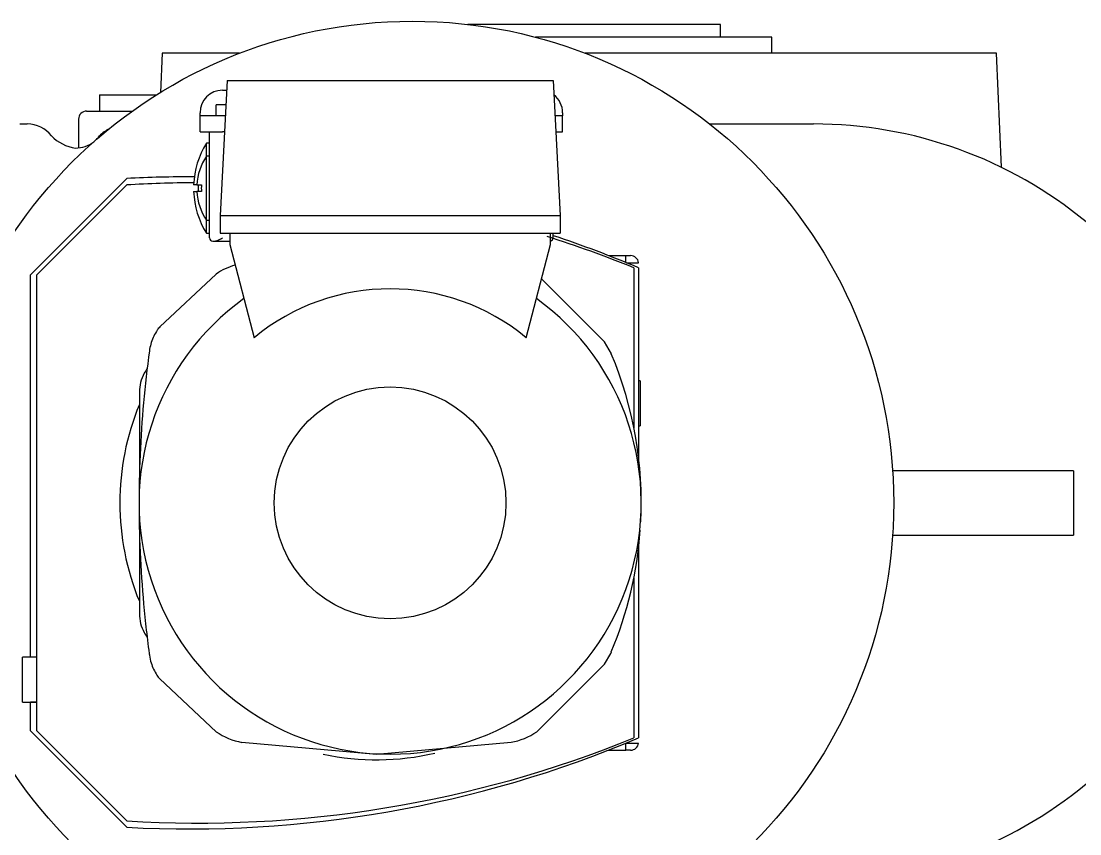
# Model space of a CAD drawing. Extents: x -681219 to -550379, y -242630 to -158199.
# Drawn here: x -583961.7 to -583631.8, y -222180.7 to -221927.7 of the extents above; entities that cross this region are included whole.
import ezdxf

# ---------------------------------------------------------------- set-up
doc = ezdxf.new("R2010")
doc.units = 0
doc.header["$LTSCALE"] = 1000
doc.linetypes.add('C2', pattern=[17, 14, -1, 1, -1])
doc.layers.add('12020400244', color=7, linetype='CONTINUOUS')
doc.layers.add('中心线', color=4, linetype='C2')

# ---------------------------------------------------------------- blocks, each defined once
blk = doc.blocks.new('fushitu')
at = {"layer": '12020400244', "color": 7, "linetype": 'Continuous'}
for p, q in [((-4781, 1688), (-4859.71, 1688)), ((-4781, 1684), (-4781, 1688)), ((-4765, 1684), (-4838.59, 1684)), ((-4765, 1679), (-4765, 1684)), ((-4955, 1679), (-4955.53, 1666.8)), ((-4930.85, 1679), (-4955, 1679)), ((-4695, 1679), (-4823.15, 1679)), ((-4693.45, 1643.56), (-4695, 1679)), ((-4934.72, 1670.5), (-4936.92, 1628.5)), ((-4934.72, 1670.5), (-4833.12, 1670.5)), ((-4833.12, 1670.5), (-4830.92, 1628.5)), ((-4974.5, 1666.1), (-4956.66, 1666.1)), ((-4974.5, 1666.1), (-4974.5, 1661)), ((-4936.17, 1667.5), (-4934.88, 1667.5)), ((-4935.11, 1663), (-4938.17, 1663)), ((-4938.17, 1659.5), (-4938.17, 1663)), ((-4978.5, 1661), (-4964.27, 1661)), ((-4943.17, 1659.5), (-4943.17, 1660.5)), ((-4936.17, 1659.5), (-4943.17, 1659.5)), ((-4943.17, 1654.5), (-4943.17, 1659.5)), ((-4935.29, 1659.5), (-4936.17, 1659.5)), ((-4830.17, 1659.5), (-4832.54, 1659.5)), ((-4830.17, 1660.5), (-4830.17, 1659.5)), ((-4830.17, 1654.5), (-4830.17, 1659.5)), ((-4999.3, 1657), (-4997, 1657)), ((-4981, 1658.5), (-4981, 1649.55)), ((-4784.39, 1657), (-4784.07, 1657)), ((-4784.07, 1657), (-4752, 1657)), ((-4943.17, 1654.5), (-4936.17, 1654.5)), ((-4940.17, 1621.5), (-4940.17, 1654.5)), ((-4935.56, 1654.5), (-4936.17, 1654.5)), ((-4832.28, 1654.5), (-4830.17, 1654.5)), ((-4941.17, 1647), (-4941.17, 1651)), ((-4940.17, 1651), (-4941.17, 1651)), ((-4941.17, 1627), (-4941.17, 1647)), ((-4940.17, 1647), (-4941.17, 1647)), ((-4996, 1610), (-4966, 1640)), ((-4994, 1610), (-4966, 1638)), ((-4944.14, 1638), (-4945.15, 1638)), ((-4944.14, 1638), (-4942.74, 1638)), ((-4945.15, 1636), (-4944.14, 1636)), ((-4942.74, 1636), (-4944.14, 1636)), ((-4941.17, 1623), (-4941.17, 1627)), ((-4941.17, 1627), (-4940.17, 1627)), ((-4936.92, 1628.5), (-4936.92, 1623)), ((-4936.92, 1628.5), (-4830.92, 1628.5)), ((-4830.92, 1628.5), (-4830.92, 1623)), ((-4941.17, 1623), (-4940.17, 1623)), ((-4939.17, 1620.5), (-4938.81, 1620.5)), ((-4938.81, 1620.5), (-4933.92, 1620.5)), ((-4936.92, 1623), (-4830.92, 1623)), ((-4933.92, 1623), (-4933.92, 1619.5)), ((-4833.92, 1619.5), (-4833.92, 1623)), ((-4833.17, 1621.5), (-4833.17, 1623)), ((-4933.92, 1619.5), (-4926.33, 1590.42)), ((-4841.5, 1590.42), (-4833.92, 1619.5)), ((-4815.84, 1615.99), (-4810.5, 1615.99)), ((-4810.5, 1615.99), (-4809, 1615.99)), ((-4810.5, 1613.86), (-4810.5, 1615.99)), ((-4810.26, 1613.76), (-4806.5, 1613.76)), ((-4996, 1491.07), (-4996, 1610)), ((-4994, 1468), (-4994, 1610)), ((-4938.11, 1610.24), (-4955.73, 1593.81)), ((-4808, 1612.2), (-4808, 1562.42)), ((-4806.5, 1612.2), (-4806.5, 1550.68)), ((-4817.1, 1589.18), (-4836.73, 1608.74)), ((-4814.99, 1585.38), (-4817.1, 1589.18)), ((-4806, 1576.99), (-4806.5, 1576.99)), ((-4806, 1576.99), (-4806, 1562.99)), ((-4962.07, 1573.5), (-4962.07, 1547.37)), ((-4806.5, 1562.99), (-4806, 1562.99)), ((-4806.5, 1562.98), (-4806, 1562.98)), ((-4806, 1562.99), (-4806, 1562.98)), ((-4711, 1549), (-4727.33, 1549)), ((-4671, 1549), (-4711, 1549)), ((-4671, 1549), (-4671, 1529)), ((-4962.07, 1530.63), (-4962.07, 1504.5)), ((-4727.33, 1529), (-4711, 1529)), ((-4711, 1529), (-4671, 1529)), ((-4806.5, 1527.32), (-4806.5, 1465.8)), ((-4808, 1515.58), (-4808, 1465.8)), ((-4817.1, 1488.82), (-4815.2, 1492.14)), ((-4815.2, 1492.14), (-4814.99, 1492.62)), ((-4998.5, 1477), (-4998.5, 1491)), ((-4994, 1491), (-4998.5, 1491)), ((-4996, 1491.07), (-4994, 1491.07)), ((-4996, 1491), (-4996, 1491.07)), ((-4838.23, 1467.76), (-4817.1, 1488.82)), ((-4955.73, 1484.19), (-4938.11, 1467.76)), ((-4998.5, 1477), (-4994, 1477)), ((-4996, 1476.93), (-4996, 1477)), ((-4994, 1476.93), (-4996, 1476.93)), ((-4996, 1468), (-4996, 1476.93)), ((-4966, 1438), (-4996, 1468)), ((-4966, 1440), (-4994, 1468)), ((-4930.12, 1464.45), (-4888.17, 1460.75)), ((-4888.17, 1460.75), (-4846.21, 1464.45)), ((-4815.89, 1461.99), (-4810.5, 1461.99)), ((-4810.5, 1461.99), (-4810.5, 1464.22)), ((-4809, 1461.99), (-4810.5, 1461.99)), ((-4810.31, 1464.22), (-4806.5, 1464.22))]:
    blk.add_line(p, q, dxfattribs=at)
for centre, radius in [((-4877, 1539), 150), ((-4883.92, 1539), 36.1)]:
    blk.add_circle(centre, radius, dxfattribs=at)
for centre, radius, start, end in [((-4936.17, 1660.5), 7, 90, 180), ((-4837.17, 1660.5), 7, 0, 52.2785), ((-4978.5, 1658.5), 2.5, 90, 180), ((-4997, 1647.63), 9.38, 36.8699, 90), ((-5000, 1531), 250, 30.1415, 30.265), ((-4752, 1523.31), 133.69, 50.5216, 90), ((-4980.12, 1662.63), 13.26, 225, 261.8699), ((-4982, 1658.88), 9.38, 314.5501, 323.1301), ((-4965.12, 1643.88), 13.26, 118.5403, 135), ((-4982, 1658.88), 9.38, 270, 307.881), ((-4918.67, 1637), 26.5, 148.1092, 177.8374), ((-4926, 1637), 18.17, 146.6015, 176.8445), ((-4946.48, 1280.53), 360, 89.7537, 93.1081), ((-4943.56, 1278.7), 360, 90.2468, 93.5731), ((-4918.67, 1637), 25.1, 177.7167, 182.2833), ((-4926, 1637), 16.76, 176.5802, 183.4198), ((-4918.67, 1637), 26.5, 182.1626, 211.8908), ((-4926, 1637), 18.17, 183.1555, 213.3985), ((-4939.17, 1621.5), 1, 180, 270), ((-4943.56, 1278.7), 360, 67.8788, 72.4483), ((-4834.17, 1621.5), 1, 285.4836, 0), ((-4946.48, 1280.53), 360, 67.1179, 71.6208), ((-4809, 1613.49), 2.5, 6.2808, 90), ((-4926.67, 1593.96), 19.9, 106.2694, 125.0948), ((-4883.92, 1539), 66.66, 50.4828, 129.5172), ((-4883.92, 1539), 78.25, 125.6359, 54.3641), ((-4925.67, 1539), 120, 357.1833, 22.7357), ((-4888.17, 1539), 82.87, 149.6038, 150.8555), ((-4950.05, 1573.5), 12.02, 150.8555, 180), ((-4888.17, 1539), 80, 157.4806, 202.5194), ((-4925.67, 1539), 120, 337.2643, 355.9304), ((-4950.05, 1504.5), 12.02, 180, 209.1445), ((-4888.17, 1539), 82.87, 209.1445, 210.3962), ((-4943.56, 1799.3), 360, 266.4269, 292.1212), ((-4946.48, 1797.47), 360, 266.8919, 292.8821), ((-4926.63, 1484.14), 20.01, 234.9735, 259.9273), ((-4849.68, 1484.07), 19.93, 280.0205, 305.0787), ((-4809, 1464.49), 2.5, 270, 353.7192), ((-4888.17, 1539), 80, 258.0043, 283.1384), ((-4752, 1554.69), 133.69, 270, 309.4784)]:
    blk.add_arc(centre, radius, start, end, dxfattribs=at)
for points, knots in [([(-4938.81, 1620.5), (-4938.62, 1620.5), (-4938.41, 1620.54), (-4937.98, 1620.67), (-4937.76, 1620.75), (-4937.32, 1620.94), (-4937.09, 1621.05), (-4936.63, 1621.27), (-4936.4, 1621.39), (-4936.17, 1621.5)], [0, 0, 0, 0, 0.25, 0.25, 0.5, 0.5, 0.75, 0.75, 1, 1, 1, 1]), ([(-4955.73, 1593.81), (-4955.88, 1593.63), (-4956.24, 1593.16), (-4956.99, 1592.07), (-4958.18, 1589.83), (-4958.75, 1587.79), (-4958.95, 1586.39)], [0, 0, 0, 0, 0.0839, 0.214771, 0.476514, 1, 1, 1, 1]), ([(-4958.95, 1586.39), (-4959.68, 1581.01), (-4960.9, 1570.2), (-4961.98, 1553.96), (-4962.19, 1543.15), (-4962.15, 1532.36), (-4962, 1526.97), (-4961.47, 1516.25), (-4961.08, 1510.92), (-4960.3, 1502.77), (-4959.85, 1498.63), (-4959.27, 1494.03), (-4959.02, 1492.17), (-4958.95, 1491.65), (-4958.95, 1491.63), (-4958.95, 1491.61)], [0, 0, 0, 0, 0.171024, 0.342048, 0.513072, 0.513072, 0.684096, 0.684096, 0.85512, 0.85512, 0.940632, 0.983388, 0.999421, 0.999421, 1, 1, 1, 1]), ([(-4958.95, 1491.61), (-4958.83, 1490.78), (-4958.35, 1488.61), (-4957.37, 1486.53), (-4956.32, 1484.96), (-4956.03, 1484.57), (-4955.73, 1484.19)], [0, 0, 0, 0, 0.312052, 0.822385, 0.822385, 1, 1, 1, 1])]:
    blk.add_open_spline(points, degree=3, knots=knots, dxfattribs=at)

msp = doc.modelspace()

# ---------------------------------------------------------------- block references
at = {"layer": '中心线'}
msp.add_blockref('fushitu', (-578962.82, -223616.6983), dxfattribs=at)

doc.saveas('drawing.dxf')
